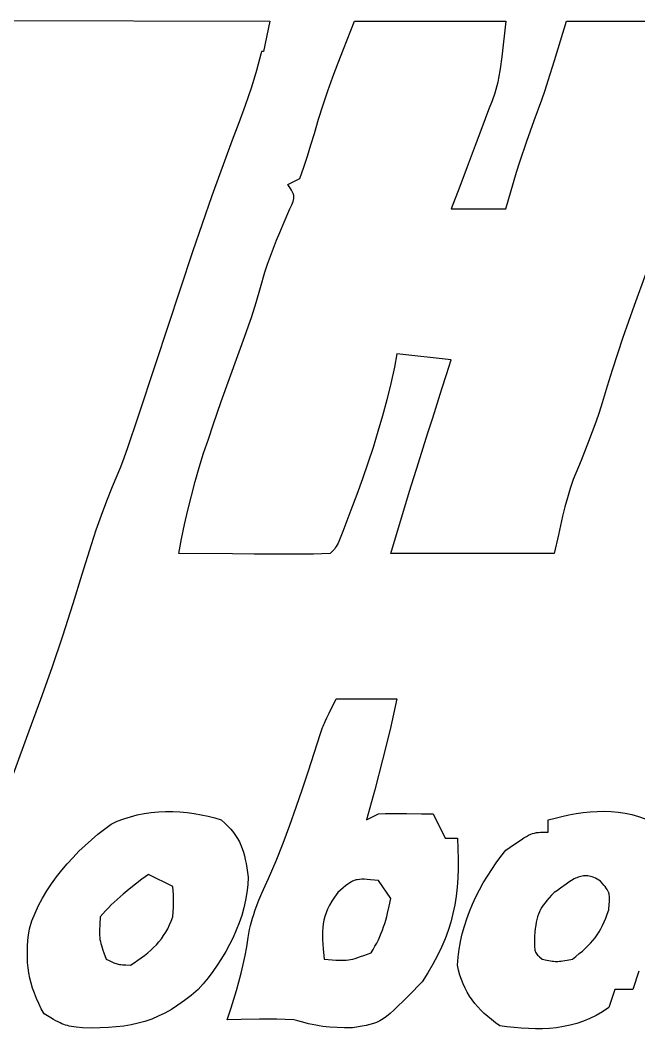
# Model space of a CAD drawing. Header units: millimetres. Extents: x 60 to 220, y -152 to -53.
# Drawn here: x 201.97 to 206.57, y -146.85 to -139.35 of the extents above; entities that cross this region are included whole.
import ezdxf

# ---------------------------------------------------------------- set-up
doc = ezdxf.new("R2010")
doc.units = ezdxf.units.MM
doc.layers.add('F.Silkscreen', color=41, linetype='CONTINUOUS', true_color=0xf2eda1)

msp = doc.modelspace()

# ---------------------------------------------------------------- linework, layer by layer
at = {"layer": 'F.Silkscreen', "linetype": 'CONTINUOUS'}
for p, q in [((200.538319, -139.350493), (203.825123, -139.357265)), ((203.825123, -139.357265), (203.780138, -139.582218)), ((204.372874, -139.56556), (204.454999, -139.357265)), ((204.454999, -139.357265), (205.57978, -139.357265)), ((205.57978, -139.357265), (205.549309, -139.62383)), ((205.94163, -139.651504), (206.029678, -139.357265)), ((206.029678, -139.357265), (207.199443, -139.357265)), ((203.76198, -139.592403), (203.726454, -139.724648)), ((203.764715, -139.582218), (203.76198, -139.592403)), ((203.780138, -139.582218), (203.764715, -139.582218)), ((204.333442, -139.668852), (204.372874, -139.56556)), ((204.295236, -139.772134), (204.333442, -139.668852)), ((205.549309, -139.62383), (205.537428, -139.712427)), ((205.895755, -139.79803), (205.94163, -139.651504)), ((203.726454, -139.724648), (203.707, -139.790643)), ((205.537428, -139.712427), (205.525797, -139.781541)), ((203.707, -139.790643), (203.686426, -139.856123)), ((204.258376, -139.875716), (204.295236, -139.772134)), ((205.512894, -139.838943), (205.497255, -139.892363)), ((205.519597, -139.811222), (205.512894, -139.838943)), ((205.525797, -139.781541), (205.519597, -139.811222)), ((205.871798, -139.870953), (205.895755, -139.79803)), ((203.686426, -139.856123), (203.664896, -139.921168)), ((204.222966, -139.98004), (204.258376, -139.875716)), ((205.497255, -139.892363), (205.47733, -139.949554)), ((205.846895, -139.943562), (205.871798, -139.870953)), ((203.642486, -139.985848), (203.595599, -140.114581)), ((203.664896, -139.921168), (203.642486, -139.985848)), ((204.189108, -140.085471), (204.222966, -139.98004)), ((205.47733, -139.949554), (205.451641, -140.018255)), ((205.790174, -140.09596), (205.846895, -139.943562)), ((205.451641, -140.018255), (205.402875, -140.149618)), ((203.595599, -140.114581), (203.546748, -140.243029)), ((204.156933, -140.192423), (204.189108, -140.085471)), ((205.735868, -140.248862), (205.790174, -140.09596)), ((204.132054, -140.276868), (204.156933, -140.192423)), ((205.402875, -140.149618), (205.352001, -140.282402)), ((203.546748, -140.243029), (203.396091, -140.656143)), ((204.10609, -140.360481), (204.132054, -140.276868)), ((205.352001, -140.282402), (205.300584, -140.419913)), ((205.684367, -140.402692), (205.735868, -140.248862)), ((204.078821, -140.443717), (204.10609, -140.360481)), ((204.050075, -140.527037), (204.078821, -140.443717)), ((205.300584, -140.419913), (205.238031, -140.586077)), ((205.659775, -140.480126), (205.684367, -140.402692)), ((205.636001, -140.557968), (205.659775, -140.480126)), ((203.960102, -140.572025), (204.050075, -140.527037)), ((203.978959, -140.601393), (203.960102, -140.572025)), ((205.238031, -140.586077), (205.17485, -140.751994)), ((205.57978, -140.751994), (205.636001, -140.557968)), ((203.396091, -140.656143), (203.252455, -141.0716)), ((203.98643, -140.613635), (203.978959, -140.601393)), ((203.992636, -140.624587), (203.98643, -140.613635)), ((203.997564, -140.634541), (203.992636, -140.624587)), ((203.999561, -140.639224), (203.997564, -140.634541)), ((204.001251, -140.64376), (203.999561, -140.639224)), ((204.002638, -140.648162), (204.001251, -140.64376)), ((204.003739, -140.652494), (204.002638, -140.648162)), ((204.00453, -140.656759), (204.003739, -140.652494)), ((204.005023, -140.661006), (204.00453, -140.656759)), ((204.005219, -140.665267), (204.005023, -140.661006)), ((204.005124, -140.669577), (204.005219, -140.665267)), ((203.974875, -140.753403), (203.98884, -140.722537)), ((203.98884, -140.722537), (203.994261, -140.709716)), ((203.994261, -140.709716), (203.998624, -140.69826)), ((203.998624, -140.69826), (204.000389, -140.692987)), ((204.000389, -140.692987), (204.001896, -140.687947)), ((204.001896, -140.687947), (204.003139, -140.683124)), ((204.003139, -140.683124), (204.004085, -140.678477)), ((204.004085, -140.678477), (204.004747, -140.673976)), ((204.004747, -140.673976), (204.005124, -140.669577)), ((203.92453, -140.869716), (203.974875, -140.753403)), ((205.17485, -140.751994), (205.57978, -140.751994)), ((203.899944, -140.928001), (203.92453, -140.869716)), ((203.875984, -140.986472), (203.899944, -140.928001)), ((203.852771, -141.045247), (203.875984, -140.986472)), ((203.252455, -141.0716), (202.976039, -141.906385)), ((203.809265, -141.164024), (203.830474, -141.104396)), ((203.830474, -141.104396), (203.852771, -141.045247)), ((203.78927, -141.224214), (203.809265, -141.164024)), ((203.756792, -141.336779), (203.78927, -141.224214)), ((206.620184, -141.232837), (206.533418, -141.47151)), ((203.72362, -141.44899), (203.756792, -141.336779)), ((203.688786, -141.560676), (203.72362, -141.44899)), ((206.533418, -141.47151), (206.450156, -141.710679)), ((203.670458, -141.61627), (203.688786, -141.560676)), ((203.651329, -141.671654), (203.670458, -141.61627)), ((203.588302, -141.842757), (203.651329, -141.671654)), ((206.450156, -141.710679), (206.371036, -141.9512)), ((203.526236, -142.014139), (203.588302, -141.842757)), ((204.769932, -141.831759), (204.751476, -141.929659)), ((205.17485, -141.87677), (204.769932, -141.831759)), ((202.976039, -141.906385), (202.845603, -142.302555)), ((204.751476, -141.929659), (204.724684, -142.051561)), ((205.139579, -141.98373), (205.17485, -141.87677)), ((203.465294, -142.185925), (203.526236, -142.014139)), ((205.104879, -142.09087), (205.139579, -141.98373)), ((206.371036, -141.9512), (206.333206, -142.07225)), ((204.724684, -142.051561), (204.695379, -142.171895)), ((205.036546, -142.305504), (205.104879, -142.09087)), ((206.333206, -142.07225), (206.296636, -142.193978)), ((203.405671, -142.358203), (203.465294, -142.185925)), ((204.695379, -142.171895), (204.663696, -142.290938)), ((206.296636, -142.193978), (206.272909, -142.266561)), ((202.845603, -142.302555), (202.768723, -142.52962)), ((204.663696, -142.290938), (204.629669, -142.409012)), ((205.000506, -142.419452), (205.036546, -142.305504)), ((206.272909, -142.266561), (206.247933, -142.338615)), ((203.369596, -142.464466), (203.405671, -142.358203)), ((206.247933, -142.338615), (206.221904, -142.410252)), ((203.334356, -142.569716), (203.369596, -142.464466)), ((204.629669, -142.409012), (204.593406, -142.526456)), ((204.965532, -142.529745), (205.000506, -142.419452)), ((206.221904, -142.410252), (206.194975, -142.481505)), ((202.768723, -142.52962), (202.740968, -142.606529)), ((204.593406, -142.526456), (204.55497, -142.643505)), ((204.930566, -142.640378), (204.965532, -142.529745)), ((206.194975, -142.481505), (206.139007, -142.623288)), ((202.740968, -142.606529), (202.715333, -142.673201)), ((203.30162, -142.674924), (203.334356, -142.569716)), ((202.715333, -142.673201), (202.655363, -142.818746)), ((203.271239, -142.780292), (203.30162, -142.674924)), ((204.55497, -142.643505), (204.514424, -142.760518)), ((204.864596, -142.852154), (204.930566, -142.640378)), ((206.139007, -142.623288), (206.08135, -142.76463)), ((204.514424, -142.760518), (204.471864, -142.877801)), ((206.08135, -142.76463), (206.058861, -142.832175)), ((202.655363, -142.818746), (202.61255, -142.92562)), ((203.243114, -142.886029), (203.271239, -142.780292)), ((206.058861, -142.832175), (206.038427, -142.900373)), ((203.217083, -142.99231), (203.243114, -142.886029)), ((204.471864, -142.877801), (204.429166, -142.993157)), ((204.724935, -143.316469), (204.864596, -142.852154)), ((206.038427, -142.900373), (206.019695, -142.969072)), ((202.61255, -142.92562), (202.572368, -143.033397)), ((203.193018, -143.099342), (203.217083, -142.99231)), ((204.429166, -142.993157), (204.369017, -143.151108)), ((206.019695, -142.969072), (206.002336, -143.038213)), ((202.572368, -143.033397), (202.534379, -143.14194)), ((206.002336, -143.038213), (205.970349, -143.177227)), ((202.534379, -143.14194), (202.498105, -143.251095)), ((203.170779, -143.207337), (203.193018, -143.099342)), ((203.150266, -143.316469), (203.170779, -143.207337)), ((204.348867, -143.201337), (204.332923, -143.237432)), ((204.369017, -143.151108), (204.348867, -143.201337)), ((205.970349, -143.177227), (205.939704, -143.316469)), ((202.498105, -143.251095), (202.428952, -143.470597)), ((204.306405, -143.282444), (204.292239, -143.29894)), ((204.312926, -143.273418), (204.306405, -143.282444)), ((204.319362, -143.263211), (204.312926, -143.273418)), ((204.325954, -143.251366), (204.319362, -143.263211)), ((204.332923, -143.237432), (204.325954, -143.251366)), ((203.547887, -143.318674), (203.150266, -143.316469)), ((203.709842, -143.319265), (203.547887, -143.318674)), ((203.871261, -143.320423), (203.709842, -143.319265)), ((204.024604, -143.320857), (203.871261, -143.320423)), ((204.087218, -143.320904), (204.024604, -143.320857)), ((204.149856, -143.320296), (204.087218, -143.320904)), ((204.212466, -143.318871), (204.149856, -143.320296)), ((204.275041, -143.316469), (204.212466, -143.318871)), ((204.292239, -143.29894), (204.275041, -143.316469)), ((205.939704, -143.316469), (204.724935, -143.316469)), ((202.428952, -143.470597), (202.36134, -143.690625)), ((202.36134, -143.690625), (202.28533, -143.928781)), ((202.28533, -143.928781), (202.206037, -144.165401)), ((202.206037, -144.165401), (202.123162, -144.400787)), ((202.123162, -144.400787), (202.036382, -144.635261)), ((204.267523, -144.501605), (204.320022, -144.396247)), ((204.320022, -144.396247), (204.769932, -144.396247)), ((204.769932, -144.396247), (204.719281, -144.622785)), ((204.232169, -144.576094), (204.237496, -144.564227)), ((204.237496, -144.564227), (204.250414, -144.536703)), ((204.250414, -144.536703), (204.267523, -144.501605)), ((202.036382, -144.635261), (201.917696, -144.956221)), ((204.199636, -144.660221), (204.20985, -144.632136)), ((204.20985, -144.632136), (204.218625, -144.608839)), ((204.218625, -144.608839), (204.222912, -144.59801)), ((204.222912, -144.59801), (204.227361, -144.587239)), ((204.227361, -144.587239), (204.232169, -144.576094)), ((204.719281, -144.622785), (204.664603, -144.84792)), ((204.113251, -144.930746), (204.199636, -144.660221)), ((204.664603, -144.84792), (204.606337, -145.072177)), ((204.06884, -145.065932), (204.113251, -144.930746)), ((204.023053, -145.200731), (204.06884, -145.065932)), ((204.606337, -145.072177), (204.544983, -145.296061)), ((202.893185, -145.248706), (202.945599, -145.241205)), ((202.945599, -145.241205), (202.998535, -145.236287)), ((202.998535, -145.236287), (203.051798, -145.233876)), ((203.051798, -145.233876), (203.105192, -145.233896)), ((203.105192, -145.233896), (203.158479, -145.236287)), ((203.158479, -145.236287), (203.211481, -145.240948)), ((203.211481, -145.240948), (203.264011, -145.247833)), ((203.975415, -145.334855), (204.023053, -145.200731)), ((206.101601, -145.248533), (206.154145, -145.240909)), ((206.154145, -145.240909), (206.206764, -145.235366)), ((206.206764, -145.235366), (206.259359, -145.232078)), ((206.259359, -145.232078), (206.311766, -145.231249)), ((206.311766, -145.231249), (206.363904, -145.233058)), ((206.363904, -145.233058), (206.415579, -145.237692)), ((206.415579, -145.237692), (206.466762, -145.245355)), ((202.646043, -145.327524), (202.69282, -145.306011)), ((202.69282, -145.306011), (202.741095, -145.287443)), ((202.741095, -145.287443), (202.790729, -145.271738)), ((202.790729, -145.271738), (202.841495, -145.258867)), ((202.841495, -145.258867), (202.893185, -145.248706)), ((203.264011, -145.247833), (203.315853, -145.256877)), ((203.315853, -145.256877), (203.366797, -145.267975)), ((203.366797, -145.267975), (203.416649, -145.281057)), ((203.416649, -145.281057), (203.4652, -145.296061)), ((203.4652, -145.296061), (203.491527, -145.319334)), ((204.544983, -145.296061), (204.634965, -145.251075)), ((204.634965, -145.251075), (204.686953, -145.249176)), ((204.686953, -145.249176), (204.738969, -145.248122)), ((204.738969, -145.248122), (204.79101, -145.247835)), ((204.79101, -145.247835), (204.843046, -145.248255)), ((204.843046, -145.248255), (204.954473, -145.249482)), ((204.954473, -145.249482), (205.039889, -145.251075)), ((205.039889, -145.251075), (205.129855, -145.431032)), ((205.894709, -145.296061), (205.945681, -145.28201)), ((205.894709, -145.386049), (205.894709, -145.296061)), ((205.945681, -145.28201), (205.997255, -145.26926)), ((205.997255, -145.26926), (206.049263, -145.258035)), ((206.049263, -145.258035), (206.101601, -145.248533)), ((206.466762, -145.245355), (206.517276, -145.25622)), ((206.517276, -145.25622), (206.566976, -145.270453)), ((206.566976, -145.270453), (206.615792, -145.288287)), ((202.548607, -145.402589), (202.597102, -145.364108)), ((202.597102, -145.364108), (202.646043, -145.327524)), ((203.491527, -145.319334), (203.515204, -145.342316)), ((203.515204, -145.342316), (203.536408, -145.365212)), ((203.536408, -145.365212), (203.555302, -145.388117)), ((203.555302, -145.388117), (203.572047, -145.41121)), ((203.925528, -145.468001), (203.975415, -145.334855)), ((205.779196, -145.397346), (205.793208, -145.393163)), ((205.793208, -145.393163), (205.807284, -145.39016)), ((205.807284, -145.39016), (205.821879, -145.388147)), ((205.821879, -145.388147), (205.837455, -145.386936)), ((205.837455, -145.386936), (205.854484, -145.386315)), ((205.854484, -145.386315), (205.894709, -145.386049)), ((202.453848, -145.48491), (202.50078, -145.442856)), ((202.50078, -145.442856), (202.548607, -145.402589)), ((203.572047, -145.41121), (203.586852, -145.434675)), ((203.586852, -145.434675), (203.599846, -145.458598)), ((203.599846, -145.458598), (203.611269, -145.483173)), ((203.872935, -145.599922), (203.925528, -145.468001)), ((205.129855, -145.431032), (205.219841, -145.431032)), ((205.219841, -145.431032), (205.223793, -145.509614)), ((205.64411, -145.476484), (205.693931, -145.442992)), ((205.693931, -145.442992), (205.714556, -145.429907)), ((205.714556, -145.429907), (205.732918, -145.418994)), ((205.732918, -145.418994), (205.749524, -145.410068)), ((205.749524, -145.410068), (205.764789, -145.402927)), ((205.764789, -145.402927), (205.779196, -145.397346)), ((202.363528, -145.574076), (202.408015, -145.528664)), ((202.408015, -145.528664), (202.453848, -145.48491)), ((203.611269, -145.483173), (203.621203, -145.508515)), ((203.621203, -145.508515), (203.629881, -145.534812)), ((203.629881, -145.534812), (203.637466, -145.562183)), ((205.223793, -145.509614), (205.225744, -145.585117)), ((205.543418, -145.567791), (205.57978, -145.521032)), ((205.57978, -145.521032), (205.64411, -145.476484)), ((202.320566, -145.621069), (202.363528, -145.574076)), ((203.637466, -145.562183), (203.644115, -145.590804)), ((203.644115, -145.590804), (203.650012, -145.620805)), ((203.817213, -145.730333), (203.872935, -145.599922)), ((205.225744, -145.585117), (205.225563, -145.657876)), ((205.474953, -145.664275), (205.50844, -145.615548)), ((205.50844, -145.615548), (205.543418, -145.567791)), ((202.240131, -145.719563), (202.279346, -145.669587)), ((202.279346, -145.669587), (202.320566, -145.621069)), ((203.650012, -145.620805), (203.655302, -145.65236)), ((203.655302, -145.65236), (203.660201, -145.685602)), ((203.660201, -145.685602), (203.664836, -145.720679)), ((205.225563, -145.657876), (205.223092, -145.728225)), ((205.443032, -145.713927), (205.474953, -145.664275)), ((202.203104, -145.770955), (202.240131, -145.719563)), ((202.876214, -145.736728), (202.828144, -145.772819)), ((202.925291, -145.700986), (202.876214, -145.736728)), ((203.105273, -145.790961), (202.925291, -145.700986)), ((203.664836, -145.720679), (203.662149, -145.778248)), ((203.791353, -145.78588), (203.817213, -145.730333)), ((204.419494, -145.763848), (204.404912, -145.774005)), ((204.433413, -145.755535), (204.419494, -145.763848)), ((204.440264, -145.752053), (204.433413, -145.755535)), ((204.447131, -145.748958), (204.440264, -145.752053)), ((204.454064, -145.746286), (204.447131, -145.748958)), ((204.46111, -145.743996), (204.454064, -145.746286)), ((204.468312, -145.742058), (204.46111, -145.743996)), ((204.47575, -145.740475), (204.468312, -145.742058)), ((204.491551, -145.738302), (204.47575, -145.740475)), ((204.508913, -145.737353), (204.491551, -145.738302)), ((204.52829, -145.73746), (204.508913, -145.737353)), ((204.550141, -145.738506), (204.52829, -145.73746)), ((204.574913, -145.740377), (204.550141, -145.738506)), ((204.634965, -145.745979), (204.574913, -145.740377)), ((204.724935, -145.880953), (204.634965, -145.745979)), ((205.223092, -145.728225), (205.218162, -145.796469)), ((205.384337, -145.816001), (205.412776, -145.764507)), ((205.412776, -145.764507), (205.443032, -145.713927)), ((206.049252, -145.758494), (206.02892, -145.772568)), ((206.069119, -145.745743), (206.049252, -145.758494)), ((206.088745, -145.734527), (206.069119, -145.745743)), ((206.098507, -145.729615), (206.088745, -145.734527)), ((206.10828, -145.725192), (206.098507, -145.729615)), ((206.118078, -145.721293), (206.10828, -145.725192)), ((206.127903, -145.71797), (206.118078, -145.721293)), ((206.137812, -145.715285), (206.127903, -145.71797)), ((206.147794, -145.713212), (206.137812, -145.715285)), ((206.157896, -145.711815), (206.147794, -145.713212)), ((206.168136, -145.711154), (206.157896, -145.711815)), ((206.178543, -145.711233), (206.168136, -145.711154)), ((206.189099, -145.712099), (206.178543, -145.711233)), ((206.199878, -145.713786), (206.189099, -145.712099)), ((206.210867, -145.716337), (206.199878, -145.713786)), ((206.2221, -145.719766), (206.210867, -145.716337)), ((206.233615, -145.724147), (206.2221, -145.719766)), ((206.24542, -145.729473), (206.233615, -145.724147)), ((206.257514, -145.735785), (206.24542, -145.729473)), ((206.269966, -145.743153), (206.257514, -145.735785)), ((206.282757, -145.751592), (206.269966, -145.743153)), ((206.307352, -145.779686), (206.282757, -145.751592)), ((202.136505, -145.877721), (202.16848, -145.823677)), ((202.16848, -145.823677), (202.203104, -145.770955)), ((202.781171, -145.809607), (202.735374, -145.847416)), ((202.828144, -145.772819), (202.781171, -145.809607)), ((203.109507, -145.853517), (203.105273, -145.790961)), ((203.655864, -145.835636), (203.646166, -145.892704)), ((203.662149, -145.778248), (203.655864, -145.835636)), ((203.744917, -145.892279), (203.76721, -145.83958)), ((203.76721, -145.83958), (203.791353, -145.78588)), ((204.331267, -145.835965), (204.307525, -145.868968)), ((204.372058, -145.800467), (204.331267, -145.835965)), ((204.389253, -145.786169), (204.372058, -145.800467)), ((204.404912, -145.774005), (204.389253, -145.786169)), ((205.218162, -145.796469), (205.210637, -145.86292)), ((205.357757, -145.868358), (205.384337, -145.816001)), ((205.939704, -145.835965), (205.919611, -145.856397)), ((205.963548, -145.819605), (205.939704, -145.835965)), ((205.986259, -145.803401), (205.963548, -145.819605)), ((206.02892, -145.772568), (205.986259, -145.803401)), ((206.317252, -145.791538), (206.307352, -145.779686)), ((206.325695, -145.802362), (206.317252, -145.791538)), ((206.332722, -145.81245), (206.325695, -145.802362)), ((206.338487, -145.822134), (206.332722, -145.81245)), ((206.340886, -145.826929), (206.338487, -145.822134)), ((206.342995, -145.831737), (206.340886, -145.826929)), ((206.344859, -145.836584), (206.342995, -145.831737)), ((206.346432, -145.841537), (206.344859, -145.836584)), ((206.347764, -145.846632), (206.346432, -145.841537)), ((202.107349, -145.932979), (202.136505, -145.877721)), ((202.669009, -145.906834), (202.647577, -145.927532)), ((202.690811, -145.886622), (202.669009, -145.906834)), ((202.735374, -145.847416), (202.690811, -145.886622)), ((203.110561, -145.876624), (203.109507, -145.853517)), ((203.110908, -145.897807), (203.110561, -145.876624)), ((203.110561, -145.919689), (203.110908, -145.897807)), ((203.646166, -145.892704), (203.633271, -145.949366)), ((203.724546, -145.944824), (203.744917, -145.892279)), ((204.287118, -145.900196), (204.269826, -145.929951)), ((204.307525, -145.868968), (204.287118, -145.900196)), ((204.713601, -145.936057), (204.724935, -145.880953)), ((205.210637, -145.86292), (205.200359, -145.927899)), ((205.333152, -145.921574), (205.357757, -145.868358)), ((205.871089, -145.911382), (205.858397, -145.928449)), ((205.885433, -145.893838), (205.871089, -145.911382)), ((205.90158, -145.875594), (205.885433, -145.893838)), ((205.919611, -145.856397), (205.90158, -145.875594)), ((206.348855, -145.851876), (206.347764, -145.846632)), ((206.348673, -145.922434), (206.350046, -145.904754)), ((206.350318, -145.863062), (206.348855, -145.851876)), ((206.350046, -145.904754), (206.35082, -145.88918)), ((206.350949, -145.875387), (206.350318, -145.863062)), ((206.35082, -145.88918), (206.350949, -145.875387)), ((202.058485, -146.046958), (202.081273, -145.989417)), ((202.081273, -145.989417), (202.107349, -145.932979)), ((202.585366, -145.9929), (202.565391, -146.015916)), ((202.605736, -145.970509), (202.585366, -145.9929)), ((202.626473, -145.948743), (202.605736, -145.970509)), ((202.647577, -145.927532), (202.626473, -145.948743)), ((203.105273, -146.015916), (203.109507, -145.944908)), ((203.109507, -145.944908), (203.110561, -145.919689)), ((203.633271, -145.949366), (203.61732, -146.005496)), ((203.706259, -145.998065), (203.715141, -145.971308)), ((203.715141, -145.971308), (203.724546, -145.944824)), ((204.243762, -145.986439), (204.234546, -146.013783)), ((204.255453, -145.958602), (204.243762, -145.986439)), ((204.269826, -145.929951), (204.255453, -145.958602)), ((204.694751, -146.014753), (204.701368, -145.988997)), ((204.701368, -145.988997), (204.713601, -145.936057)), ((205.187161, -145.991748), (205.170918, -146.054771)), ((205.200359, -145.927899), (205.187161, -145.991748)), ((205.290315, -146.030525), (205.310656, -145.975644)), ((205.310656, -145.975644), (205.333152, -145.921574)), ((205.829076, -145.979478), (205.821796, -145.997296)), ((205.83313, -145.9708), (205.829076, -145.979478)), ((205.837501, -145.962241), (205.83313, -145.9708)), ((205.847236, -145.945326), (205.837501, -145.962241)), ((205.858397, -145.928449), (205.847236, -145.945326)), ((206.333918, -145.997145), (206.344618, -145.965301)), ((206.344618, -145.965301), (206.348673, -145.922434)), ((202.039202, -146.105551), (202.058485, -146.046958)), ((202.565391, -146.015916), (202.56245, -146.073385)), ((203.081445, -146.076914), (203.093923, -146.047317)), ((203.093923, -146.047317), (203.105273, -146.015916)), ((203.598527, -146.060997), (203.57707, -146.115752)), ((203.61732, -146.005496), (203.598527, -146.060997)), ((203.682913, -146.081129), (203.690125, -146.052877)), ((203.690125, -146.052877), (203.697917, -146.025227)), ((203.697917, -146.025227), (203.706259, -145.998065)), ((204.227554, -146.040958), (204.222623, -146.068288)), ((204.234546, -146.013783), (204.227554, -146.040958)), ((204.672042, -146.089859), (204.680154, -146.065147)), ((204.680154, -146.065147), (204.687695, -146.040116)), ((204.687695, -146.040116), (204.694751, -146.014753)), ((205.170918, -146.054771), (205.151432, -146.117275)), ((205.272266, -146.086211), (205.290315, -146.030525)), ((205.805804, -146.056679), (205.802015, -146.079317)), ((205.810291, -146.035633), (205.805804, -146.056679)), ((205.815581, -146.015918), (205.810291, -146.035633)), ((205.821796, -145.997296), (205.815581, -146.015918)), ((206.299161, -146.080782), (206.311276, -146.054683)), ((206.311276, -146.054683), (206.322831, -146.026883)), ((206.322831, -146.026883), (206.333918, -145.997145)), ((202.033153, -146.149677), (202.03486, -146.137188)), ((202.03486, -146.137188), (202.039202, -146.105551)), ((202.560931, -146.118292), (202.560845, -146.137188)), ((202.560845, -146.137188), (202.561307, -146.154327)), ((202.56245, -146.073385), (202.560931, -146.118292)), ((203.037207, -146.156237), (203.053078, -146.13125)), ((203.053078, -146.13125), (203.067837, -146.104842)), ((203.067837, -146.104842), (203.081445, -146.076914)), ((203.57707, -146.115752), (203.553103, -146.16966)), ((203.667705, -146.154386), (203.670257, -146.139875)), ((203.670257, -146.139875), (203.676306, -146.110096)), ((203.676306, -146.110096), (203.682913, -146.081129)), ((204.217978, -146.12468), (204.217815, -146.154386)), ((204.219501, -146.09609), (204.217978, -146.12468)), ((204.222623, -146.068288), (204.219501, -146.09609)), ((204.643645, -146.162794), (204.653853, -146.138642)), ((204.653853, -146.138642), (204.663278, -146.114349)), ((204.663278, -146.114349), (204.672042, -146.089859)), ((205.151432, -146.117275), (205.128574, -146.179591)), ((205.243427, -146.199876), (205.256606, -146.142667)), ((205.256606, -146.142667), (205.272266, -146.086211)), ((205.795964, -146.130377), (205.793473, -146.159331)), ((205.798758, -146.103786), (205.795964, -146.130377)), ((205.802015, -146.079317), (205.798758, -146.103786)), ((206.258438, -146.150686), (206.272846, -146.128572)), ((206.272846, -146.128572), (206.286371, -146.105339)), ((206.286371, -146.105339), (206.299161, -146.080782)), ((202.025646, -146.234619), (202.028614, -146.192674)), ((202.028614, -146.192674), (202.033153, -146.149677)), ((202.561307, -146.154327), (202.562394, -146.170193)), ((202.562394, -146.170193), (202.564133, -146.185213)), ((202.564133, -146.185213), (202.566623, -146.199876)), ((202.566623, -146.199876), (202.56992, -146.214633)), ((202.56992, -146.214633), (202.574088, -146.229923)), ((202.982941, -146.224123), (203.00213, -146.202543)), ((203.00213, -146.202543), (203.020223, -146.179962)), ((203.020223, -146.179962), (203.037207, -146.156237)), ((203.553103, -146.16966), (203.526821, -146.222608)), ((203.655205, -146.238338), (203.664836, -146.170572)), ((203.664836, -146.170572), (203.667705, -146.154386)), ((204.217815, -146.154386), (204.218811, -146.185527)), ((204.218811, -146.185527), (204.22075, -146.218443)), ((204.607732, -146.234833), (204.620655, -146.210816)), ((204.620655, -146.210816), (204.632596, -146.18682)), ((204.632596, -146.18682), (204.643645, -146.162794)), ((205.128574, -146.179591), (205.10219, -146.242054)), ((205.232855, -146.257817), (205.24044, -146.216279)), ((205.24044, -146.216279), (205.243427, -146.199876)), ((205.792664, -146.199731), (205.792573, -146.216279)), ((205.792573, -146.216279), (205.792793, -146.230717)), ((205.793473, -146.159331), (205.792664, -146.199731)), ((206.190423, -146.23166), (206.209184, -146.212145)), ((206.209184, -146.212145), (206.226708, -146.192271)), ((206.226708, -146.192271), (206.24312, -146.171849)), ((206.24312, -146.171849), (206.258438, -146.150686)), ((202.024252, -146.275639), (202.025646, -146.234619)), ((202.024534, -146.315878), (202.024252, -146.275639)), ((202.574088, -146.229923), (202.579218, -146.24623)), ((202.579218, -146.24623), (202.58532, -146.264025)), ((202.58532, -146.264025), (202.592514, -146.28374)), ((202.592514, -146.28374), (202.610365, -146.330847)), ((202.895254, -146.30284), (202.918801, -146.284027)), ((202.918801, -146.284027), (202.941258, -146.264727)), ((202.941258, -146.264727), (202.962645, -146.244795)), ((202.962645, -146.244795), (202.982941, -146.224123)), ((203.498431, -146.274473), (203.468076, -146.325171)), ((203.526821, -146.222608), (203.498431, -146.274473)), ((203.643251, -146.304723), (203.655205, -146.238338)), ((204.22075, -146.218443), (204.223423, -146.253394)), ((204.223423, -146.253394), (204.230039, -146.330847)), ((204.523536, -146.303976), (204.578713, -146.283048)), ((204.578713, -146.283048), (204.593782, -146.258902)), ((204.593782, -146.258902), (204.607732, -146.234833)), ((205.10219, -146.242054), (205.072149, -146.304952)), ((205.224955, -146.316489), (205.232855, -146.257817)), ((205.792793, -146.230717), (205.793395, -146.243287)), ((205.793395, -146.243287), (205.794492, -146.254249)), ((205.794492, -146.254249), (205.79612, -146.263846)), ((205.79612, -146.263846), (205.798412, -146.272367)), ((205.798412, -146.272367), (205.799837, -146.276287)), ((205.799837, -146.276287), (205.801431, -146.28002)), ((205.801431, -146.28002), (205.805229, -146.287076)), ((205.805229, -146.287076), (205.809961, -146.293777)), ((206.101056, -146.310158), (206.125739, -146.290076)), ((206.125739, -146.290076), (206.148789, -146.270428)), ((206.148789, -146.270428), (206.170318, -146.251029)), ((206.170318, -146.251029), (206.190423, -146.23166)), ((202.026488, -146.35542), (202.024534, -146.315878)), ((202.03019, -146.394398), (202.026488, -146.35542)), ((202.610365, -146.330847), (202.636353, -146.343846)), ((202.636353, -146.343846), (202.647253, -146.349129)), ((202.647253, -146.349129), (202.657106, -146.353683)), ((202.657106, -146.353683), (202.666199, -146.357594)), ((202.666199, -146.357594), (202.674772, -146.36089)), ((202.674772, -146.36089), (202.683106, -146.363671)), ((202.683106, -146.363671), (202.691438, -146.365975)), ((202.691438, -146.365975), (202.700057, -146.367899)), ((202.700057, -146.367899), (202.709221, -146.369493)), ((202.79034, -146.375853), (202.818162, -146.357689)), ((202.818162, -146.357689), (202.844919, -146.339552)), ((202.844919, -146.339552), (202.870616, -146.321324)), ((202.870616, -146.321324), (202.895254, -146.30284)), ((203.468076, -146.325171), (203.435976, -146.374592)), ((203.629283, -146.3701), (203.643251, -146.304723)), ((204.230039, -146.330847), (204.290641, -146.335925)), ((204.290641, -146.335925), (204.31578, -146.337719)), ((204.31578, -146.337719), (204.338194, -146.338931)), ((204.338194, -146.338931), (204.358363, -146.339517)), ((204.358363, -146.339517), (204.376815, -146.339377)), ((204.376815, -146.339377), (204.39405, -146.33845)), ((204.39405, -146.33845), (204.410576, -146.33665)), ((204.410576, -146.33665), (204.426901, -146.333936)), ((204.426901, -146.333936), (204.443573, -146.330217)), ((204.443573, -146.330217), (204.461027, -146.32544)), ((204.461027, -146.32544), (204.479859, -146.31951)), ((204.479859, -146.31951), (204.500513, -146.312388)), ((204.500513, -146.312388), (204.523536, -146.303976)), ((205.072149, -146.304952), (205.038251, -146.368625)), ((205.219841, -146.375853), (205.224955, -146.316489)), ((205.809961, -146.293777), (205.81564, -146.300383)), ((205.81564, -146.300383), (205.822357, -146.307156)), ((205.822357, -146.307156), (205.830226, -146.314309)), ((205.830226, -146.314309), (205.849715, -146.330847)), ((205.849715, -146.330847), (205.884543, -146.338272)), ((205.884543, -146.338272), (205.899099, -146.341196)), ((205.899099, -146.341196), (205.912181, -146.343566)), ((205.912181, -146.343566), (205.924148, -146.345424)), ((205.924148, -146.345424), (205.935282, -146.346749)), ((205.935282, -146.346749), (205.945915, -146.347534)), ((205.945915, -146.347534), (205.956441, -146.347802)), ((205.956441, -146.347802), (205.967115, -146.347534)), ((205.967115, -146.347534), (205.978333, -146.346749)), ((205.978333, -146.346749), (205.990365, -146.345424)), ((205.990365, -146.345424), (206.003571, -146.343566)), ((206.003571, -146.343566), (206.018278, -146.341196)), ((206.018278, -146.341196), (206.034797, -146.338272)), ((206.034797, -146.338272), (206.074676, -146.330847)), ((206.074676, -146.330847), (206.101056, -146.310158)), ((202.035679, -146.432907), (202.03019, -146.394398)), ((202.043, -146.471089), (202.035679, -146.432907)), ((202.709221, -146.369493), (202.719194, -146.370825)), ((202.719194, -146.370825), (202.730225, -146.371965)), ((202.730225, -146.371965), (202.742587, -146.372964)), ((202.742587, -146.372964), (202.756553, -146.373897)), ((202.756553, -146.373897), (202.79034, -146.375853)), ((203.402267, -146.422613), (203.367163, -146.469125)), ((203.435976, -146.374592), (203.402267, -146.422613)), ((203.596315, -146.499108), (203.613557, -146.434771)), ((203.613557, -146.434771), (203.629283, -146.3701)), ((205.000356, -146.433398), (204.958341, -146.499567)), ((205.038251, -146.368625), (205.000356, -146.433398)), ((205.228391, -146.413192), (205.219841, -146.375853)), ((205.238407, -146.448855), (205.228391, -146.413192)), ((206.56957, -146.420832), (206.524567, -146.555812)), ((202.052183, -146.509047), (202.043, -146.471089)), ((202.063283, -146.546889), (202.052183, -146.509047)), ((203.330843, -146.514021), (203.293492, -146.557208)), ((203.367163, -146.469125), (203.330843, -146.514021)), ((203.577833, -146.563432), (203.596315, -146.499108)), ((204.958341, -146.499567), (204.858568, -146.601816)), ((205.249887, -146.482936), (205.238407, -146.448855)), ((205.262824, -146.5155), (205.249887, -146.482936)), ((205.277245, -146.546662), (205.262824, -146.5155)), ((202.076365, -146.584738), (202.063283, -146.546889)), ((202.091456, -146.622742), (202.076365, -146.584738)), ((203.293492, -146.557208), (203.242537, -146.600456)), ((203.538135, -146.693422), (203.577833, -146.563432)), ((205.293158, -146.57654), (205.277245, -146.546662)), ((205.310559, -146.605228), (205.293158, -146.57654)), ((206.38959, -146.555812), (206.344618, -146.690775)), ((206.524567, -146.555812), (206.38959, -146.555812)), ((202.108597, -146.660953), (202.091456, -146.622742)), ((202.127835, -146.69953), (202.108597, -146.660953)), ((203.192632, -146.63938), (203.143486, -146.674187)), ((203.242537, -146.600456), (203.192632, -146.63938)), ((204.817372, -146.643288), (204.780952, -146.679024)), ((204.858568, -146.601816), (204.817372, -146.643288)), ((205.329429, -146.632808), (205.310559, -146.605228)), ((205.349808, -146.659377), (205.329429, -146.632808)), ((205.371687, -146.685053), (205.349808, -146.659377)), ((202.14921, -146.73859), (202.127835, -146.69953)), ((202.197749, -146.767388), (202.14921, -146.73859)), ((203.046235, -146.732281), (202.997517, -146.75591)), ((203.094798, -146.705083), (203.046235, -146.732281)), ((203.143486, -146.674187), (203.094798, -146.705083)), ((203.51019, -146.780766), (203.538135, -146.693422)), ((204.719369, -146.735228), (204.6927, -146.756718)), ((204.748535, -146.709507), (204.719369, -146.735228)), ((204.780952, -146.679024), (204.748535, -146.709507)), ((205.395075, -146.709932), (205.371687, -146.685053)), ((205.419975, -146.734118), (205.395075, -146.709932)), ((205.446385, -146.757677), (205.419975, -146.734118)), ((206.298983, -146.721734), (206.252414, -146.748787)), ((206.344618, -146.690775), (206.298983, -146.721734)), ((202.217925, -146.779112), (202.197749, -146.767388)), ((202.235921, -146.789231), (202.217925, -146.779112)), ((202.252156, -146.797926), (202.235921, -146.789231)), ((202.267047, -146.805353), (202.252156, -146.797926)), ((202.281025, -146.811621), (202.267047, -146.805353)), ((202.294488, -146.816923), (202.281025, -146.811621)), ((202.307888, -146.821384), (202.294488, -146.816923)), ((202.84733, -146.807726), (202.794889, -146.819266)), ((202.898358, -146.793448), (202.84733, -146.807726)), ((202.948336, -146.776252), (202.898358, -146.793448)), ((202.997517, -146.75591), (202.948336, -146.776252)), ((203.613712, -146.779178), (203.51019, -146.780766)), ((203.749204, -146.777951), (203.613712, -146.779178)), ((203.813191, -146.777525), (203.749204, -146.777951)), ((203.877163, -146.777832), (203.813191, -146.777525)), ((203.941145, -146.778887), (203.877163, -146.777832)), ((204.005086, -146.780766), (203.941145, -146.778887)), ((204.03325, -146.789806), (204.005086, -146.780766)), ((204.060805, -146.79797), (204.03325, -146.789806)), ((204.087903, -146.805294), (204.060805, -146.79797)), ((204.114625, -146.811849), (204.087903, -146.805294)), ((204.14102, -146.817624), (204.114625, -146.811849)), ((204.167242, -146.822673), (204.14102, -146.817624)), ((204.595737, -146.810163), (204.570112, -146.817898)), ((204.620035, -146.800662), (204.595737, -146.810163)), ((204.643798, -146.788922), (204.620035, -146.800662)), ((204.667759, -146.774447), (204.643798, -146.788922)), ((204.6927, -146.756718), (204.667759, -146.774447)), ((205.474326, -146.780752), (205.446385, -146.757677)), ((205.503787, -146.803415), (205.474326, -146.780752)), ((205.53479, -146.82576), (205.503787, -146.803415)), ((206.107679, -146.808585), (206.057967, -146.822014)), ((206.156703, -146.792021), (206.107679, -146.808585)), ((206.204966, -146.772172), (206.156703, -146.792021)), ((206.252414, -146.748787), (206.204966, -146.772172)), ((202.32158, -146.825186), (202.307888, -146.821384)), ((202.336035, -146.828458), (202.32158, -146.825186)), ((202.351639, -146.831356), (202.336035, -146.828458)), ((202.368845, -146.834053), (202.351639, -146.831356)), ((202.388049, -146.836653), (202.368845, -146.834053)), ((202.434099, -146.842279), (202.388049, -146.836653)), ((202.501253, -146.842963), (202.434099, -146.842279)), ((202.565202, -146.842109), (202.501253, -146.842963)), ((202.626229, -146.839511), (202.565202, -146.842109)), ((202.684648, -146.834962), (202.626229, -146.839511)), ((202.740766, -146.828275), (202.684648, -146.834962)), ((202.794889, -146.819266), (202.740766, -146.828275)), ((204.193374, -146.827031), (204.167242, -146.822673)), ((204.219467, -146.830746), (204.193374, -146.827031)), ((204.245656, -146.833824), (204.219467, -146.830746)), ((204.272033, -146.836354), (204.245656, -146.833824)), ((204.325711, -146.839803), (204.272033, -146.836354)), ((204.381229, -146.841384), (204.325711, -146.839803)), ((204.439361, -146.841392), (204.381229, -146.841384)), ((204.511915, -146.830139), (204.439361, -146.841392)), ((204.542423, -146.824379), (204.511915, -146.830139)), ((204.570112, -146.817898), (204.542423, -146.824379)), ((205.588351, -146.833237), (205.53479, -146.82576)), ((205.641802, -146.839481), (205.588351, -146.833237)), ((205.695073, -146.844291), (205.641802, -146.839481)), ((205.748101, -146.847475), (205.695073, -146.844291)), ((205.800823, -146.848852), (205.748101, -146.847475)), ((205.853189, -146.848232), (205.800823, -146.848852)), ((205.905145, -146.845426), (205.853189, -146.848232)), ((205.956629, -146.840254), (205.905145, -146.845426)), ((206.007588, -146.832505), (205.956629, -146.840254)), ((206.057967, -146.822014), (206.007588, -146.832505))]:
    msp.add_line(p, q, dxfattribs=at)

doc.saveas('drawing.dxf')
